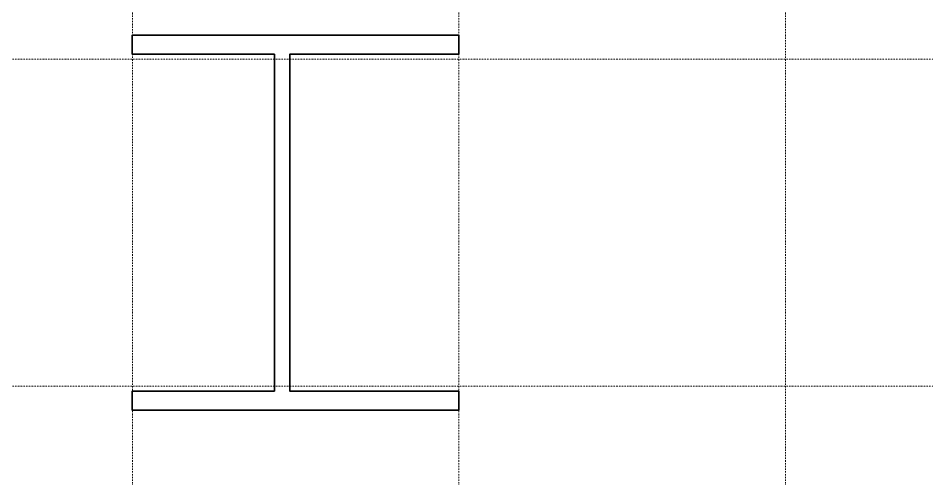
# Model space of a CAD drawing. Header units: millimetres. Extents: x 1541 to 289025, y -12015 to 47026.
# Drawn here: x 32009 to 33724, y -11100 to -10231 of the extents above; entities that cross this region are included whole.
import ezdxf

# ---------------------------------------------------------------- set-up
doc = ezdxf.new("R2010")
doc.units = ezdxf.units.MM
doc.header["$LTSCALE"] = 0.1
doc.linetypes.add('DASHDOTX2', pattern=[50.8, 25.4, -12.7, 0, -12.7])
doc.linetypes.add('Grid Line', pattern=[3.33375, 1.905, -0.47625, 0.47625, -0.47625])
doc.layers.add('E_EJES-1', color=8, linetype='Grid Line', lineweight=9)
doc.layers.add('E_MUROS-1', color=2, linetype='Continuous', lineweight=35)

msp = doc.modelspace()

# ---------------------------------------------------------------- linework, layer by layer
at = {"layer": 'E_EJES-1', "linetype": 'DASHDOTX2'}
for p, q in [((32224.8, -9278.2), (32224.8, -11903.7)), ((32840.9, -9278.2), (32840.9, -11903.7)), ((33457.1, -9278.2), (33457.1, -11903.7)), ((30387.5, -10309), (37610.4, -10309)), ((30387.5, -10925.2), (37610.4, -10925.2))]:
    msp.add_line(p, q, dxfattribs=at)
at = {"layer": 'E_MUROS-1'}
msp.add_lwpolyline([(32840.7, -10263.3), (32840.7, -10299.6), (32521.7, -10299.6), (32521.7, -10934.6), (32840.7, -10934.6), (32840.7, -10970.8), (32224.5, -10970.8), (32224.5, -10934.6), (32492.7, -10934.6), (32492.7, -10299.6), (32224.5, -10299.6), (32224.5, -10263.3)], close=True, dxfattribs=at)

doc.saveas('drawing.dxf')
